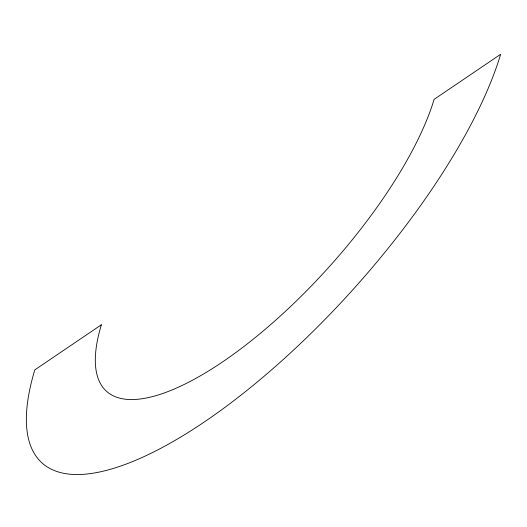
<?xml version="1.0" encoding="UTF-8"?>
<svg xmlns="http://www.w3.org/2000/svg" width="527" height="527" viewBox="0 0 527 527"><rect width="100%" height="100%" fill="white"/><g stroke="black" fill="none" stroke-linecap="round" stroke-linejoin="round"><path stroke-width="0.79" d="M101.362 324.784L34.815 369.868A337.543 115.196 -48 0 0 204.371 421.936A337.543 115.196 -48 0 0 500.65 54.281L434.103 99.366A241.102 82.278 -48 0 1 222.473 361.977A241.102 82.278 -48 0 1 101.362 324.784"/></g></svg>
